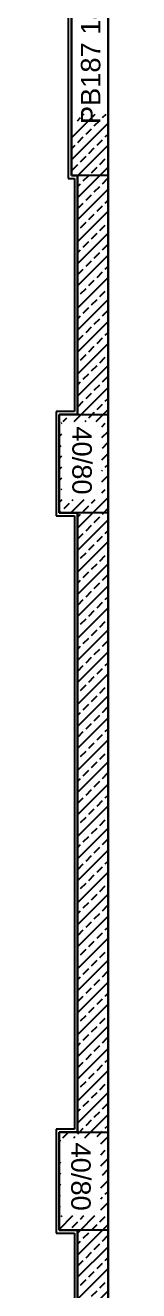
# Model space of a CAD drawing. Extents: x 357804 to 359242, y -615216 to -609926.
# Drawn here: x 359172 to 359214, y -612046 to -611014 of the extents above; entities that cross this region are included whole.
import ezdxf

# ---------------------------------------------------------------- set-up
doc = ezdxf.new("R2010")
doc.units = 0
doc.header["$MEASUREMENT"] = 0
doc.layers.add('MKDU0', color=50, linetype='CONTINUOUS')
doc.styles.get("Standard").update_dxf_attribs({"font": 'arial.ttf'})

msp = doc.modelspace()

# ---------------------------------------------------------------- linework, layer by layer
at = {"layer": 'MKDU0', "color": 8, "ltscale": 0.03}
for p, q in [((359214.4, -609936.4), (359214.4, -613401.4)), ((359214.4, -609936.4), (359214.4, -614601.4)), ((359214.4, -614601.4), (359214.4, -609936.4)), ((359214.4, -614601.4), (359214.4, -609936.4)), ((359181.9, -610953.9), (359181.9, -611138.9)), ((359184.4, -611136.4), (359184.4, -610956.4)), ((359184.4, -610956.4), (359184.4, -611136.4)), ((359214.4, -610956.4), (359214.4, -611136.4)), ((359189.4, -611100.8), (359203.8, -611086.4)), ((359189.4, -611091.8), (359191.9, -611089.3)), ((359189.4, -611118.8), (359214.4, -611093.8)), ((359194.1, -611087.1), (359194.8, -611086.4)), ((359203.1, -611096), (359207.6, -611091.5)), ((359209.9, -611089.3), (359212.8, -611086.4)), ((359214.4, -611331.4), (359214.4, -611086.4)), ((359184.4, -611105.8), (359191.6, -611098.6)), ((359184.4, -611123.8), (359209.6, -611098.6)), ((359189.7, -611109.5), (359194.1, -611105)), ((359189.7, -611109.5), (359194.1, -611105)), ((359196.4, -611102.8), (359200.9, -611098.3)), ((359196.4, -611102.8), (359200.6, -611098.6)), ((359212.1, -611105), (359214.4, -611102.7)), ((359212.1, -611105), (359214.4, -611102.7)), ((359184.4, -611114.8), (359187.4, -611111.7)), ((359189.4, -611136.7), (359214.4, -611111.7)), ((359189.7, -611136.4), (359214.4, -611111.7)), ((359198.6, -611118.5), (359203.1, -611114)), ((359198.6, -611118.5), (359203.1, -611114)), ((359205.4, -611111.7), (359209.9, -611107.3)), ((359205.4, -611111.7), (359209.9, -611107.3)), ((359191.9, -611125.2), (359196.4, -611120.7)), ((359191.9, -611125.2), (359196.4, -611120.7)), ((359207.6, -611127.5), (359212.1, -611123)), ((359207.6, -611127.5), (359212.1, -611123)), ((359214.3, -611120.7), (359214.4, -611120.7)), ((359214.3, -611120.7), (359214.4, -611120.7)), ((359185.2, -611132), (359189.7, -611127.5)), ((359189.4, -611127.7), (359189.7, -611127.5)), ((359189.4, -611154.7), (359214.4, -611129.7)), ((359200.9, -611134.2), (359205.4, -611129.7)), ((359200.9, -611134.2), (359205.4, -611129.7)), ((359207.7, -611136.4), (359214.4, -611129.7)), ((359181.9, -611138.9), (359186.9, -611138.9)), ((359214.4, -611136.4), (359184.4, -611136.4)), ((359184.4, -611136.4), (359189.4, -611136.4)), ((359186.9, -611138.9), (359186.9, -611328.9)), ((359189.4, -611331.4), (359189.4, -611136.4)), ((359189.4, -611136.4), (359189.4, -611331.4)), ((359189.4, -611145.7), (359191.9, -611143.2)), ((359194.1, -611140.9), (359198.6, -611136.4)), ((359203.1, -611149.9), (359207.6, -611145.4)), ((359209.9, -611143.2), (359214.3, -611138.7)), ((359189.4, -611172.6), (359214.4, -611147.6)), ((359196.4, -611156.6), (359200.9, -611152.2)), ((359212.1, -611158.9), (359214.4, -611156.6)), ((359189.4, -611190.6), (359214.4, -611165.6)), ((359189.7, -611163.4), (359194.1, -611158.9)), ((359205.4, -611165.6), (359209.9, -611161.1)), ((359191.9, -611179.1), (359196.4, -611174.6)), ((359198.6, -611172.4), (359203.1, -611167.9)), ((359207.6, -611181.3), (359212.1, -611176.9)), ((359214.3, -611174.6), (359214.4, -611174.6)), ((359189.4, -611181.6), (359189.7, -611181.3)), ((359189.4, -611208.6), (359214.4, -611183.6)), ((359200.9, -611188.1), (359205.4, -611183.6)), ((359189.4, -611199.6), (359191.9, -611197.1)), ((359194.1, -611194.8), (359198.6, -611190.3)), ((359209.9, -611197.1), (359214.3, -611192.6)), ((359189.4, -611226.5), (359214.4, -611201.5)), ((359196.4, -611210.5), (359200.9, -611206)), ((359203.1, -611203.8), (359207.6, -611199.3)), ((359189.7, -611217.3), (359194.1, -611212.8)), ((359205.4, -611219.5), (359209.9, -611215)), ((359212.1, -611212.8), (359214.4, -611210.5)), ((359189.4, -611244.5), (359214.4, -611219.5)), ((359191.9, -611233), (359196.4, -611228.5)), ((359198.6, -611226.2), (359203.1, -611221.8)), ((359214.3, -611228.5), (359214.4, -611228.5)), ((359189.4, -611235.5), (359189.7, -611235.2)), ((359189.4, -611262.5), (359214.4, -611237.5)), ((359200.9, -611242), (359205.4, -611237.5)), ((359207.6, -611235.2), (359212.1, -611230.7)), ((359194.1, -611248.7), (359198.6, -611244.2)), ((359209.9, -611250.9), (359214.3, -611246.5)), ((359189.4, -611253.5), (359191.9, -611250.9)), ((359189.4, -611280.4), (359214.4, -611255.4)), ((359203.1, -611257.7), (359207.6, -611253.2)), ((359189.7, -611271.1), (359194.1, -611266.7)), ((359196.4, -611264.4), (359200.9, -611259.9)), ((359205.4, -611273.4), (359209.9, -611268.9)), ((359212.1, -611266.7), (359214.4, -611264.4)), ((359189.4, -611298.4), (359214.4, -611273.4)), ((359198.6, -611280.1), (359203.1, -611275.6)), ((359189.4, -611289.4), (359189.7, -611289.1)), ((359191.9, -611286.9), (359196.4, -611282.4)), ((359207.6, -611289.1), (359212.1, -611284.6)), ((359214.3, -611282.4), (359214.4, -611282.4)), ((359189.4, -611316.3), (359214.4, -611291.3)), ((359194.1, -611302.6), (359198.6, -611298.1)), ((359200.9, -611295.8), (359205.4, -611291.4)), ((359209.9, -611304.8), (359214.3, -611300.3)), ((359189.4, -611307.4), (359191.9, -611304.8)), ((359192.3, -611331.4), (359214.4, -611309.3)), ((359203.1, -611311.6), (359207.6, -611307.1)), ((359189.7, -611325), (359194.1, -611320.5)), ((359196.4, -611318.3), (359200.9, -611313.8)), ((359212.1, -611320.5), (359214.4, -611318.3)), ((359186.9, -611328.9), (359171.9, -611328.9)), ((359171.9, -611328.9), (359171.9, -611413.9)), ((359174.4, -611411.4), (359174.4, -611331.4)), ((359174.4, -611331.4), (359214.4, -611331.4)), ((359189.4, -611331.4), (359174.4, -611331.4)), ((359174.4, -611331.4), (359174.4, -611411.4)), ((359182.9, -611331.8), (359183.3, -611331.4)), ((359186.7, -611337), (359192.3, -611331.4)), ((359198.6, -611334), (359201.3, -611331.4)), ((359201.3, -611331.4), (359203.1, -611329.5)), ((359204.6, -611337), (359210.3, -611331.4)), ((359205.4, -611327.3), (359209.9, -611322.8)), ((359210.3, -611331.4), (359214.4, -611327.3)), ((359214.4, -611331.4), (359214.4, -611411.4)), ((359176.2, -611338.5), (359176.6, -611338.1)), ((359177.7, -611337), (359180.7, -611334)), ((359195.6, -611337), (359196.4, -611336.3)), ((359209.3, -611341.3), (359212.1, -611338.5)), ((359214.3, -611336.3), (359214.4, -611336.2)), ((359174.4, -611349.3), (359176.6, -611347.1)), ((359209.3, -611350.2), (359214.4, -611345.2)), ((359174.4, -611358.3), (359176.2, -611356.5)), ((359209.9, -611358.7), (359214.3, -611354.2)), ((359174.4, -611367.3), (359176.6, -611365.1)), ((359209.3, -611368.2), (359214.4, -611363.2)), ((359212.1, -611374.4), (359214.4, -611372.2)), ((359174.4, -611376.2), (359176.6, -611374)), ((359174.4, -611385.2), (359176.6, -611383)), ((359209.3, -611377.2), (359209.9, -611376.7)), ((359209.3, -611386.2), (359214.4, -611381.1)), ((359176.2, -611392.4), (359176.6, -611392)), ((359209.3, -611395.1), (359212.1, -611392.4)), ((359214.3, -611390.1), (359214.4, -611390.1)), ((359174.4, -611403.2), (359177, -611400.6)), ((359178.4, -611408.1), (359182.9, -611403.6)), ((359184.1, -611411.4), (359194.9, -611400.6)), ((359185.2, -611401.4), (359186, -611400.6)), ((359200.9, -611403.6), (359203.9, -611400.6)), ((359202.1, -611411.4), (359214.4, -611399.1)), ((359171.9, -611413.9), (359186.9, -611413.9)), ((359214.4, -611411.4), (359174.4, -611411.4)), ((359174.4, -611411.4), (359189.4, -611411.4)), ((359175.2, -611411.4), (359176.2, -611410.3)), ((359186.9, -611413.9), (359186.9, -611913.9)), ((359189.4, -611424.1), (359202.1, -611411.4)), ((359189.4, -611916.4), (359189.4, -611411.4)), ((359189.4, -611411.4), (359189.4, -611916.4)), ((359189.4, -611415.1), (359191.9, -611412.6)), ((359194.1, -611410.3), (359198.6, -611405.9)), ((359209.9, -611412.6), (359211.1, -611411.4)), ((359211.1, -611411.4), (359214.3, -611408.1)), ((359214.4, -611916.4), (359214.4, -611411.4)), ((359189.4, -611442.1), (359214.4, -611417.1)), ((359196.4, -611426.1), (359200.9, -611421.6)), ((359203.1, -611419.3), (359207.6, -611414.8)), ((359189.4, -611460), (359214.4, -611435)), ((359189.7, -611432.8), (359194.1, -611428.3)), ((359205.4, -611435), (359209.9, -611430.5)), ((359212.1, -611428.3), (359214.4, -611426)), ((359191.9, -611448.5), (359196.4, -611444)), ((359198.6, -611441.8), (359203.1, -611437.3)), ((359214.3, -611444), (359214.4, -611444)), ((359189.4, -611451), (359189.7, -611450.8)), ((359189.4, -611478), (359214.4, -611453)), ((359200.9, -611457.5), (359205.4, -611453)), ((359207.6, -611450.8), (359212.1, -611446.3)), ((359194.1, -611464.2), (359198.6, -611459.7)), ((359209.9, -611466.5), (359214.3, -611462)), ((359189.4, -611469), (359191.9, -611466.5)), ((359189.4, -611495.9), (359214.4, -611470.9)), ((359196.4, -611479.9), (359200.9, -611475.4)), ((359203.1, -611473.2), (359207.6, -611468.7)), ((359189.7, -611486.7), (359194.1, -611482.2)), ((359205.4, -611488.9), (359209.9, -611484.4)), ((359212.1, -611482.2), (359214.4, -611479.9)), ((359189.4, -611513.9), (359214.4, -611488.9)), ((359198.6, -611495.7), (359203.1, -611491.2)), ((359189.4, -611504.9), (359189.7, -611504.6)), ((359189.4, -611531.9), (359214.4, -611506.9)), ((359191.9, -611502.4), (359196.4, -611497.9)), ((359200.9, -611511.4), (359205.4, -611506.9)), ((359207.6, -611504.6), (359212.1, -611500.1)), ((359214.3, -611497.9), (359214.4, -611497.9)), ((359194.1, -611518.1), (359198.6, -611513.6)), ((359209.9, -611520.3), (359214.3, -611515.9)), ((359189.4, -611522.9), (359191.9, -611520.3)), ((359189.4, -611549.8), (359214.4, -611524.8)), ((359203.1, -611527.1), (359207.6, -611522.6)), ((359189.7, -611540.6), (359194.1, -611536.1)), ((359196.4, -611533.8), (359200.9, -611529.3)), ((359205.4, -611542.8), (359209.9, -611538.3)), ((359212.1, -611536.1), (359214.4, -611533.8)), ((359189.4, -611567.8), (359214.4, -611542.8)), ((359198.6, -611549.5), (359203.1, -611545)), ((359189.4, -611558.8), (359189.7, -611558.5)), ((359191.9, -611556.3), (359196.4, -611551.8)), ((359207.6, -611558.5), (359212.1, -611554)), ((359214.3, -611551.8), (359214.4, -611551.8)), ((359189.4, -611585.7), (359214.4, -611560.7)), ((359194.1, -611572), (359198.6, -611567.5)), ((359200.9, -611565.3), (359205.4, -611560.8)), ((359189.4, -611576.8), (359191.9, -611574.2)), ((359189.4, -611603.7), (359214.4, -611578.7)), ((359203.1, -611581), (359207.6, -611576.5)), ((359209.9, -611574.2), (359214.3, -611569.7)), ((359196.4, -611587.7), (359200.9, -611583.2)), ((359212.1, -611589.9), (359214.4, -611587.7)), ((359189.4, -611621.7), (359214.4, -611596.7)), ((359189.7, -611594.4), (359194.1, -611589.9)), ((359198.6, -611603.4), (359203.1, -611598.9)), ((359205.4, -611596.7), (359209.9, -611592.2)), ((359191.9, -611610.2), (359196.4, -611605.7)), ((359207.6, -611612.4), (359212.1, -611607.9)), ((359214.3, -611605.7), (359214.4, -611605.6)), ((359189.4, -611612.7), (359189.7, -611612.4)), ((359189.4, -611639.6), (359214.4, -611614.6)), ((359200.9, -611619.1), (359205.4, -611614.6)), ((359189.4, -611630.6), (359191.9, -611628.1)), ((359194.1, -611625.9), (359198.6, -611621.4)), ((359203.1, -611634.8), (359207.6, -611630.4)), ((359209.9, -611628.1), (359214.3, -611623.6)), ((359189.4, -611657.6), (359214.4, -611632.6)), ((359196.4, -611641.6), (359200.9, -611637.1)), ((359189.4, -611675.5), (359214.4, -611650.5)), ((359189.7, -611648.3), (359194.1, -611643.8)), ((359205.4, -611650.6), (359209.9, -611646.1)), ((359212.1, -611643.8), (359214.4, -611641.6)), ((359191.9, -611664), (359196.4, -611659.5)), ((359198.6, -611657.3), (359203.1, -611652.8)), ((359207.6, -611666.3), (359212.1, -611661.8)), ((359214.3, -611659.5), (359214.4, -611659.5)), ((359189.4, -611666.6), (359189.7, -611666.3)), ((359189.4, -611693.5), (359214.4, -611668.5)), ((359200.9, -611673), (359205.4, -611668.5)), ((359189.4, -611684.5), (359191.9, -611682)), ((359194.1, -611679.7), (359198.6, -611675.3)), ((359209.9, -611682), (359214.3, -611677.5)), ((359189.4, -611711.5), (359214.4, -611686.5)), ((359196.4, -611695.5), (359200.9, -611691)), ((359203.1, -611688.7), (359207.6, -611684.2)), ((359189.7, -611702.2), (359194.1, -611697.7)), ((359205.4, -611704.4), (359209.9, -611700)), ((359212.1, -611697.7), (359214.4, -611695.4)), ((359189.4, -611729.4), (359214.4, -611704.4)), ((359191.9, -611717.9), (359196.4, -611713.4)), ((359198.6, -611711.2), (359203.1, -611706.7)), ((359214.3, -611713.4), (359214.4, -611713.4)), ((359189.4, -611720.4), (359189.7, -611720.2)), ((359189.4, -611747.4), (359214.4, -611722.4)), ((359200.9, -611726.9), (359205.4, -611722.4)), ((359207.6, -611720.2), (359212.1, -611715.7)), ((359194.1, -611733.6), (359198.6, -611729.1)), ((359209.9, -611735.9), (359214.3, -611731.4)), ((359189.4, -611738.4), (359191.9, -611735.9)), ((359189.4, -611765.3), (359214.4, -611740.3)), ((359203.1, -611742.6), (359207.6, -611738.1)), ((359189.7, -611756.1), (359194.1, -611751.6)), ((359196.4, -611749.3), (359200.9, -611744.9)), ((359205.4, -611758.3), (359209.9, -611753.8)), ((359212.1, -611751.6), (359214.4, -611749.3)), ((359189.4, -611783.3), (359214.4, -611758.3)), ((359198.6, -611765.1), (359203.1, -611760.6)), ((359189.4, -611774.3), (359189.7, -611774)), ((359191.9, -611771.8), (359196.4, -611767.3)), ((359207.6, -611774), (359212.1, -611769.6)), ((359214.3, -611767.3), (359214.4, -611767.3)), ((359189.4, -611801.3), (359214.4, -611776.3)), ((359194.1, -611787.5), (359198.6, -611783)), ((359200.9, -611780.8), (359205.4, -611776.3)), ((359209.9, -611789.8), (359214.3, -611785.3)), ((359189.4, -611792.3), (359191.9, -611789.8)), ((359189.4, -611819.2), (359214.4, -611794.2)), ((359203.1, -611796.5), (359207.6, -611792)), ((359189.7, -611810), (359194.1, -611805.5)), ((359196.4, -611803.2), (359200.9, -611798.7)), ((359212.1, -611805.5), (359214.4, -611803.2)), ((359189.4, -611837.2), (359214.4, -611812.2)), ((359198.6, -611818.9), (359203.1, -611814.5)), ((359205.4, -611812.2), (359209.9, -611807.7)), ((359191.9, -611825.7), (359196.4, -611821.2)), ((359207.6, -611827.9), (359212.1, -611823.4)), ((359214.3, -611821.2), (359214.4, -611821.2)), ((359189.4, -611828.2), (359189.7, -611827.9)), ((359189.4, -611855.1), (359214.4, -611830.1)), ((359194.1, -611841.4), (359198.6, -611836.9)), ((359200.9, -611834.7), (359205.4, -611830.2)), ((359189.4, -611846.2), (359191.9, -611843.6)), ((359203.1, -611850.4), (359207.6, -611845.9)), ((359209.9, -611843.6), (359214.3, -611839.1)), ((359189.4, -611873.1), (359214.4, -611848.1)), ((359196.4, -611857.1), (359200.9, -611852.6)), ((359212.1, -611859.4), (359214.4, -611857.1)), ((359189.4, -611891.1), (359214.4, -611866.1)), ((359189.7, -611863.8), (359194.1, -611859.4)), ((359198.6, -611872.8), (359203.1, -611868.3)), ((359205.4, -611866.1), (359209.9, -611861.6)), ((359191.9, -611879.6), (359196.4, -611875.1)), ((359207.6, -611881.8), (359212.1, -611877.3)), ((359214.3, -611875.1), (359214.4, -611875)), ((359189.4, -611882.1), (359189.7, -611881.8)), ((359189.4, -611909), (359214.4, -611884)), ((359200.9, -611888.5), (359205.4, -611884)), ((359189.4, -611900), (359191.9, -611897.5)), ((359194.1, -611895.3), (359198.6, -611890.8)), ((359209.9, -611897.5), (359214.3, -611893)), ((359196.4, -611911), (359200.9, -611906.5)), ((359200, -611916.4), (359214.4, -611902)), ((359203.1, -611904.3), (359207.6, -611899.8)), ((359186.9, -611913.9), (359171.9, -611913.9)), ((359171.9, -611913.9), (359171.9, -611998.9)), ((359174.4, -611996.4), (359174.4, -611916.4)), ((359174.4, -611916.4), (359214.4, -611916.4)), ((359189.4, -611916.4), (359174.4, -611916.4)), ((359174.4, -611916.4), (359174.4, -611996.4)), ((359177.4, -611921), (359182, -611916.4)), ((359186.4, -611921), (359187.4, -611920)), ((359189.7, -611917.7), (359191, -611916.4)), ((359191, -611916.4), (359194.1, -611913.2)), ((359195.4, -611921), (359200, -611916.4)), ((359205.4, -611920), (359209, -611916.4)), ((359208.4, -611925.9), (359214.4, -611920)), ((359209, -611916.4), (359209.9, -611915.5)), ((359212.1, -611913.2), (359214.4, -611911)), ((359214.4, -611916.4), (359214.4, -611996.4)), ((359174.4, -611924), (359175.6, -611922.8)), ((359214.3, -611929), (359214.4, -611928.9)), ((359208.4, -611934.9), (359212.1, -611931.2)), ((359208.4, -611943.9), (359214.4, -611937.9)), ((359174.4, -611942), (359175.6, -611940.7)), ((359174.4, -611951), (359175.6, -611949.7)), ((359209.9, -611951.4), (359214.3, -611946.9)), ((359174.4, -611960), (359175.6, -611958.7)), ((359208.4, -611961.8), (359214.4, -611955.9)), ((359174.4, -611968.9), (359175.6, -611967.7)), ((359208.4, -611970.8), (359209.9, -611969.4)), ((359212.1, -611967.1), (359214.4, -611964.9)), ((359174.4, -611977.9), (359175.6, -611976.7)), ((359208.4, -611979.8), (359214.4, -611973.8)), ((359174.4, -611995.9), (359185.7, -611984.5)), ((359176.2, -611985.1), (359176.7, -611984.5)), ((359185.2, -611994.1), (359189.7, -611989.6)), ((359191.8, -611996.4), (359203.7, -611984.5)), ((359191.9, -611987.3), (359194.7, -611984.5)), ((359200.9, -611996.3), (359205.4, -611991.8)), ((359207.6, -611989.6), (359212.1, -611985.1)), ((359209.8, -611996.4), (359214.4, -611991.8)), ((359214.3, -611982.8), (359214.4, -611982.8)), ((359171.9, -611998.9), (359186.9, -611998.9)), ((359214.4, -611996.4), (359174.4, -611996.4)), ((359174.4, -611996.4), (359189.4, -611996.4)), ((359182.9, -611996.4), (359182.9, -611996.3)), ((359186.9, -611998.9), (359186.9, -612188.9)), ((359189.4, -611998.8), (359191.8, -611996.4)), ((359189.4, -612016.8), (359209.8, -611996.4)), ((359189.4, -612191.4), (359189.4, -611996.4)), ((359189.4, -611996.4), (359189.4, -612191.4)), ((359194.1, -612003), (359198.6, -611998.5)), ((359209.9, -612005.3), (359214.3, -612000.8)), ((359214.4, -612241.4), (359214.4, -611996.4)), ((359189.4, -612007.8), (359191.9, -612005.3)), ((359189.4, -612034.8), (359214.4, -612009.8)), ((359203.1, -612012), (359207.6, -612007.5)), ((359189.7, -612025.5), (359194.1, -612021)), ((359196.4, -612018.8), (359200.9, -612014.3)), ((359205.4, -612027.7), (359209.9, -612023.2)), ((359212.1, -612021), (359214.4, -612018.7)), ((359189.4, -612052.7), (359214.4, -612027.7)), ((359198.6, -612034.5), (359203.1, -612030)), ((359189.4, -612043.7), (359189.7, -612043.4)), ((359191.9, -612041.2), (359196.4, -612036.7)), ((359207.6, -612043.4), (359212.1, -612039)), ((359214.3, -612036.7), (359214.4, -612036.7)), ((359189.4, -612070.7), (359214.4, -612045.7)), ((359200.9, -612050.2), (359205.4, -612045.7))]:
    msp.add_line(p, q, dxfattribs=at)

# ---------------------------------------------------------------- texts
for s, height, rotation, p in [('PB187 180/30', 15.908, 90, (359208.1, -611094.6)), ('40/80', 15.91, 270, (359185.2, -611341)), ('40/80', 15.91, 270, (359184.3, -611924.9))]:
    msp.add_text(s, height=height, rotation=rotation, dxfattribs=at).set_placement(p)

doc.saveas('drawing.dxf')
